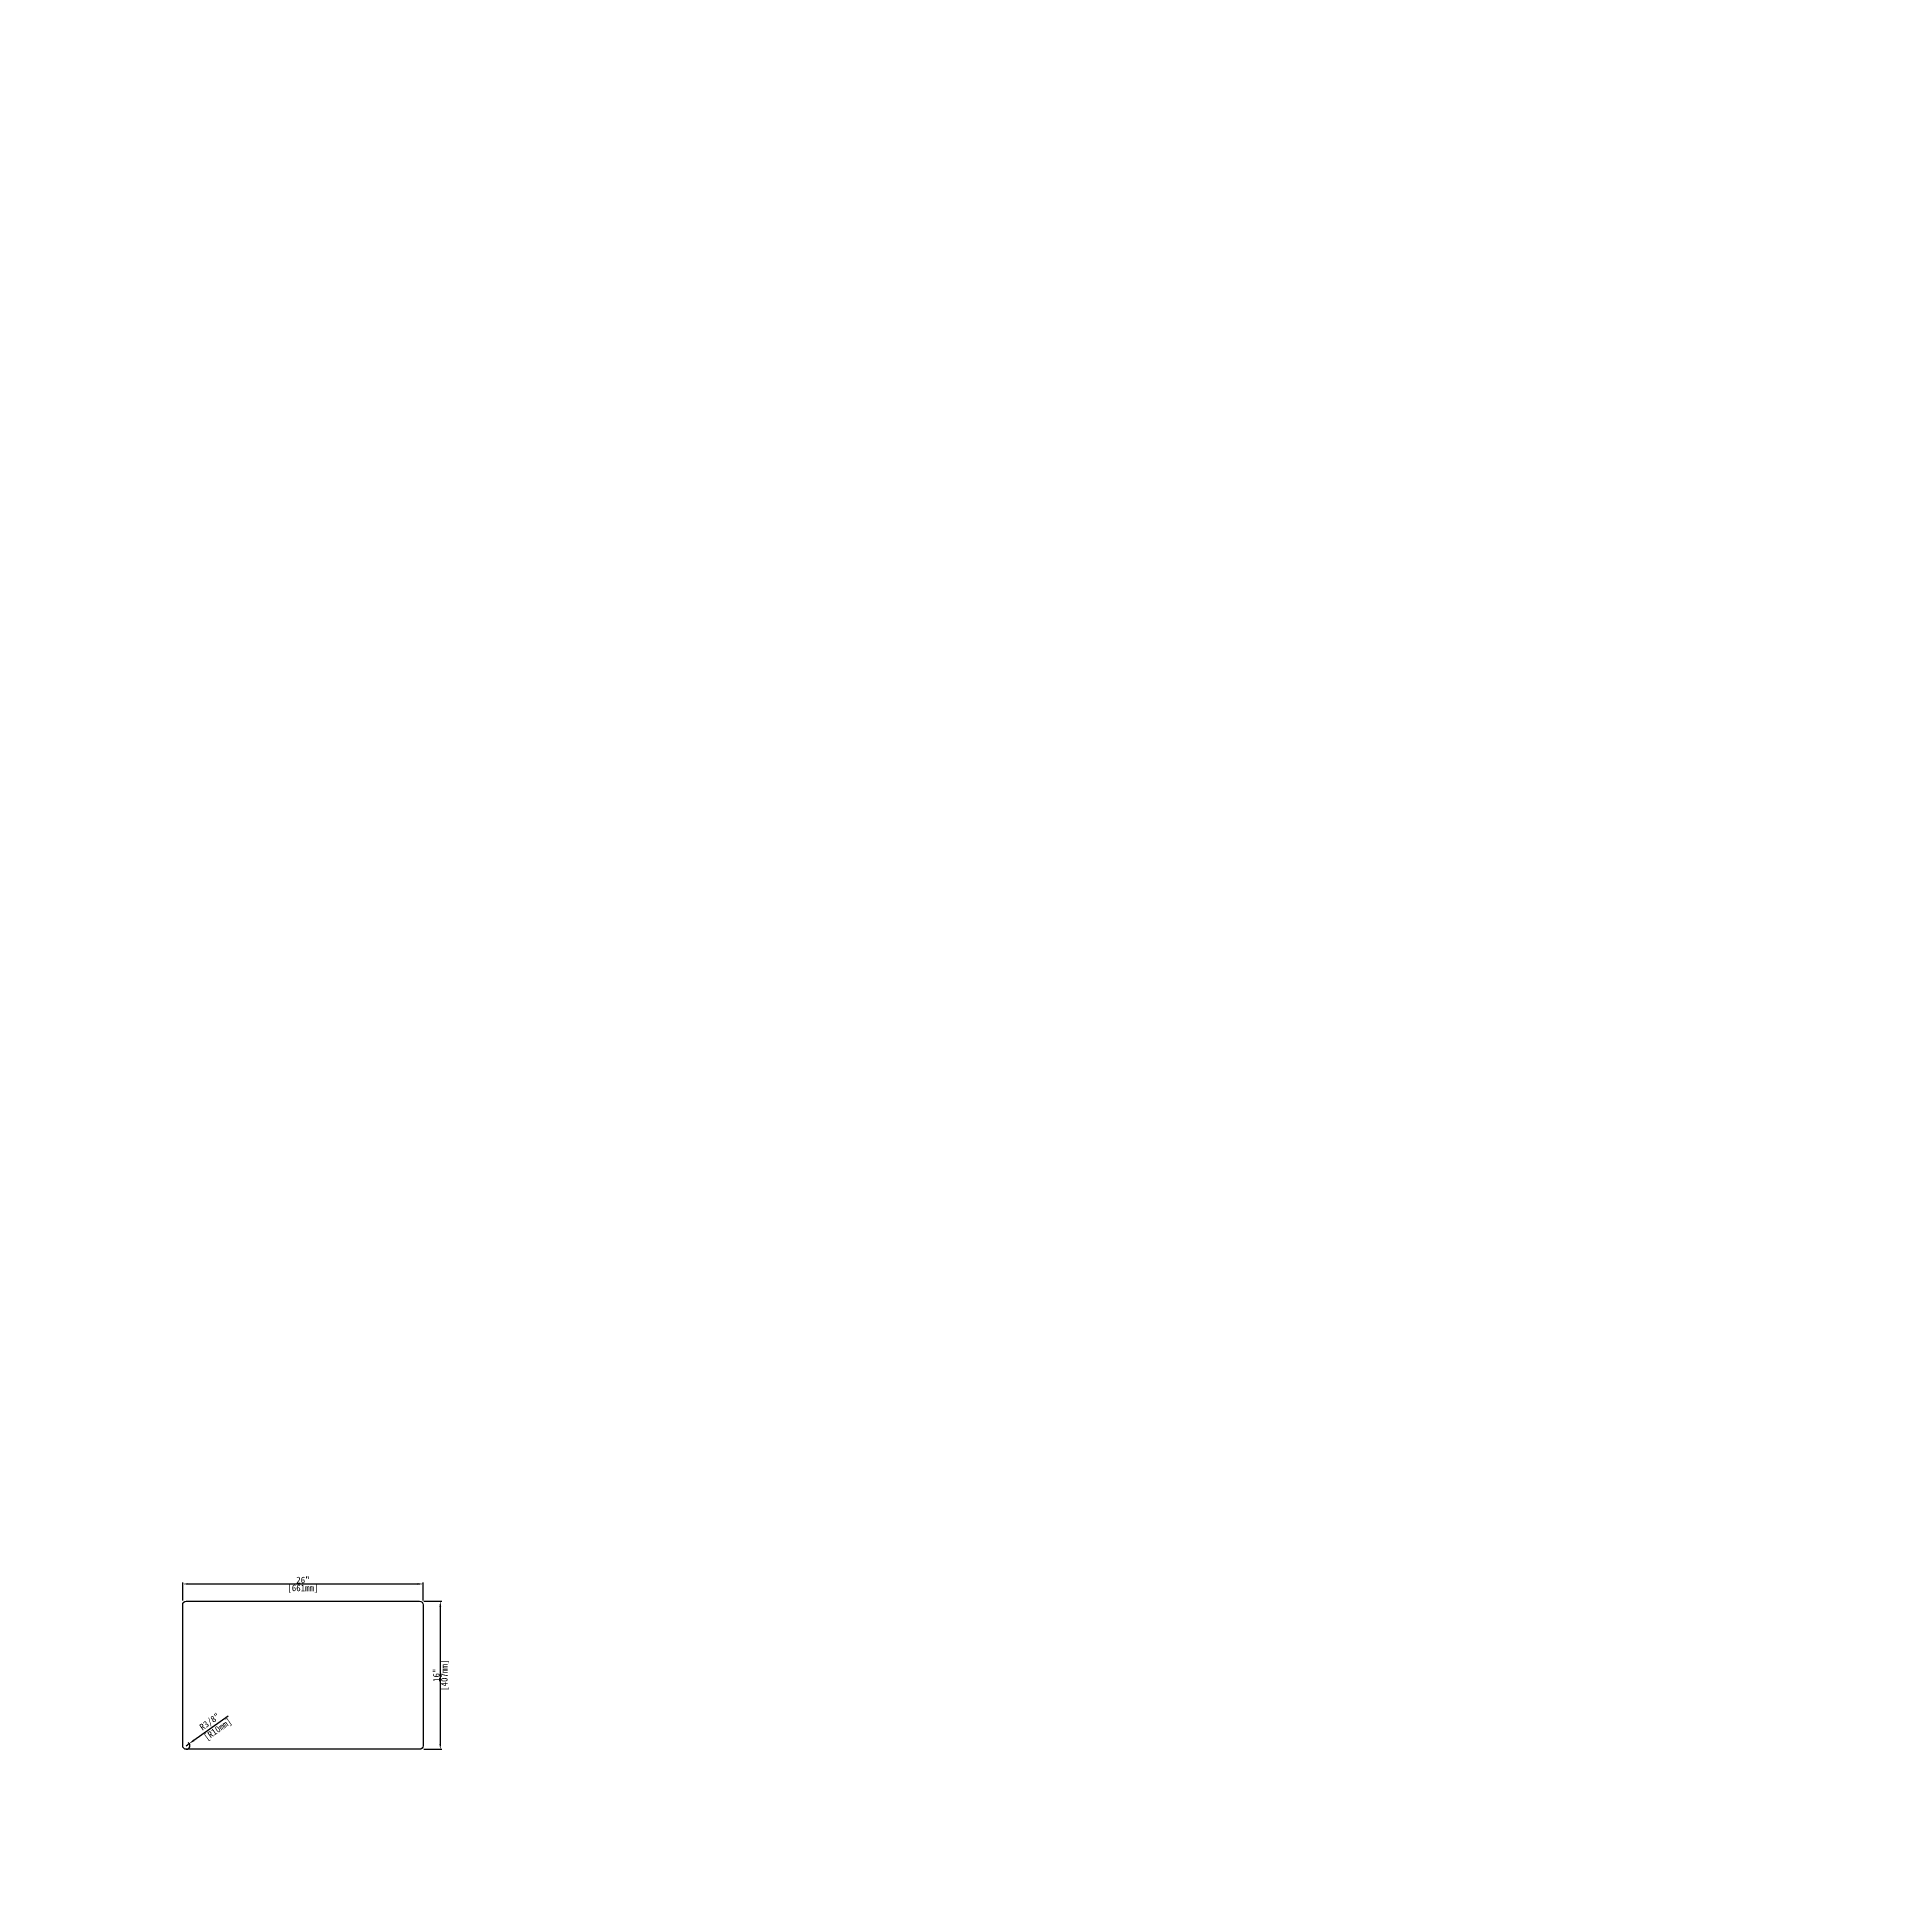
# Model space of a CAD drawing. Extents: x -19029 to 20971, y -19472 to 20528.
# Drawn here: x 700 to 5767, y 102 to 5209 of the extents above; entities that cross this region are included whole.
import ezdxf

# ---------------------------------------------------------------- set-up
doc = ezdxf.new("R2010")
doc.units = 0
doc.layers.get('0').update_dxf_attribs({"linetype": 'CONTINUOUS', "lineweight": 30})
doc.layers.get('DEFPOINTS').update_dxf_attribs({"linetype": 'CONTINUOUS'})
doc.styles.add('SLDTEXTSTYLE0', font='')
doc.styles.get('SLDTEXTSTYLE0').set_extended_font_data('SimSun')
doc.dimstyles.new('英', dxfattribs={"dimscale": 3, "dimtxt": 6, "dimasz": 5, "dimexe": 1.25, "dimexo": 4, "dimtad": 1, "dimdec": 3, "dimlfac": 0.03937, "dimzin": 9, "dimdsep": 46, "dimlunit": 5, "dimtxsty": 'SLDTEXTSTYLE0', "dimcen": 2.5, "dimadec": 1, "dimazin": 2, "dimtm": 0.5, "dimtfac": 1, "dimtdec": 3, "dimtmove": 0, "dimatfit": 3, "dimfxl": 1, "dimfrac": 2, "dimtolj": 1, "dimarcsym": 0})

# ---------------------------------------------------------------- blocks, each defined once
blk = doc.blocks.new('*D110')
at = {"color": 0, "lineweight": -2, "ltscale": 2}
for p, q in [((1099.8, 911.3), (1099.8, 960.5)), ((1114.8, 956.8), (1745.8, 956.8)), ((1760.8, 911.3), (1760.8, 960.5))]:
    blk.add_line(p, q, dxfattribs=at)
at = {"color": 0, "lineweight": 9, "ltscale": 2}
for points in [[(1114.8, 959.3), (1114.8, 954.3), (1099.8, 956.8)], [(1745.8, 959.3), (1745.8, 954.3), (1760.8, 956.8)]]:
    blk.add_solid(points, dxfattribs=at)
at = {"layer": 'DEFPOINTS', "color": 0, "lineweight": 9, "ltscale": 2}
for p in [(1760.8, 956.8), (1099.8, 899.3), (1760.8, 899.3)]:
    blk.add_point(p, dxfattribs=at)
at = {"color": 0, "lineweight": 9, "ltscale": 2, "char_height": 18, "attachment_point": 5, "style": 'SLDTEXTSTYLE0'}
for s, insert in [('\\A1;26"', (1430.3, 967.6)), ('\\A1;[661mm]', (1430.3, 943.8))]:
    blk.add_mtext(s, dxfattribs=dict(at, insert=insert))
blk = doc.blocks.new('*D111')
at = {"color": 0, "lineweight": -2, "ltscale": 2}
for p, q in [((1762.8, 909.3), (1811.7, 909.3)), ((1807.9, 894.3), (1807.9, 517.3)), ((1762.8, 502.3), (1811.7, 502.3))]:
    blk.add_line(p, q, dxfattribs=at)
at = {"color": 0, "lineweight": 9, "ltscale": 2}
for points in [[(1805.4, 894.3), (1810.4, 894.3), (1807.9, 909.3)], [(1805.4, 517.3), (1810.4, 517.3), (1807.9, 502.3)]]:
    blk.add_solid(points, dxfattribs=at)
at = {"layer": 'DEFPOINTS', "color": 0, "lineweight": 9, "ltscale": 2}
for p in [(1750.8, 909.3), (1750.8, 502.3), (1807.9, 502.3)]:
    blk.add_point(p, dxfattribs=at)
at = {"color": 0, "lineweight": 9, "ltscale": 2, "char_height": 18, "attachment_point": 5, "rotation": 90, "style": 'SLDTEXTSTYLE0'}
for s, insert in [('\\A1;16"', (1797, 705.8)), ('\\A1;[407mm]', (1820.9, 705.8))]:
    blk.add_mtext(s, dxfattribs=dict(at, insert=insert))
blk = doc.blocks.new('*D112')
at = {"color": 0, "lineweight": -2, "ltscale": 2}
for p, q in [((1225, 593.6), (1130.2, 526.7)), ((1109.8, 512.3), (1118, 518))]:
    blk.add_line(p, q, dxfattribs=at)
blk.add_arc((1109.8, 512.3), 10, 270, 56.7056, dxfattribs=at)
at = {"color": 0, "lineweight": 9, "ltscale": 2}
blk.add_solid([(1128.8, 528.7), (1131.7, 524.6), (1118, 518)], dxfattribs=at)
at = {"layer": 'DEFPOINTS', "color": 0, "lineweight": 9, "ltscale": 2}
for p in [(1109.8, 512.3), (1118, 518)]:
    blk.add_point(p, dxfattribs=at)
at = {"color": 0, "lineweight": 9, "ltscale": 2, "insert": (1183.7, 564.5), "char_height": 18, "attachment_point": 5, "rotation": 35.2197, "style": 'SLDTEXTSTYLE0'}
blk.add_mtext('\\A1;R3/8"\\P [R10mm]', dxfattribs=at)

msp = doc.modelspace()

# ---------------------------------------------------------------- linework, layer by layer
at = {"color": 0, "linetype": 'ByBlock', "lineweight": 30}
msp.add_lwpolyline([(1109.7881, 909.2609), (1750.7881, 909.2609, -0.414213562), (1760.7881, 899.2609), (1760.7881, 512.2609, -0.414213562), (1750.7881, 502.2609), (1109.7881, 502.2609, -0.414213562), (1099.7881, 512.2609), (1099.7881, 899.2609, -0.414213562)], format="xyb", close=True, dxfattribs=at)
at = {"color": 0, "lineweight": 9, "ltscale": 2}
msp.add_circle((970.6185, 528.0088), 20000, dxfattribs=at)

# ---------------------------------------------------------------- dimensions: what is measured, and where the dimension line sits
dim = msp.add_linear_dim(base=(1760.7881, 956.7603), p1=(1099.7881, 899.2609), p2=(1760.7881, 899.2609), dimstyle='英', override={"dimpost": '"\\X', "dimarcsym": 1}, dxfattribs=at)
dim.commit()
dim.dimension.update_dxf_attribs({"geometry": '*D110', "text_midpoint": (1430.2881, 956.7603)})
dim = msp.add_linear_dim(base=(1807.9138, 502.2609), p1=(1750.7881, 909.2609), p2=(1750.7881, 502.2609), angle=90, dimstyle='英', override={"dimpost": '"\\X', "dimarcsym": 1}, dxfattribs=at)
dim.commit()
dim.dimension.update_dxf_attribs({"geometry": '*D111', "text_midpoint": (1807.9138, 705.7609)})
dim = msp.add_radius_dim(center=(1109.7881, 512.2609), mpoint=(1117.9576, 518.0281), dimstyle='英', override={"dimpost": '"\\X', "dimarcsym": 1}, dxfattribs=at)
dim.commit()
dim.dimension.update_dxf_attribs({"geometry": '*D112', "text_midpoint": (1183.7422, 564.4679)})

doc.saveas('drawing.dxf')
